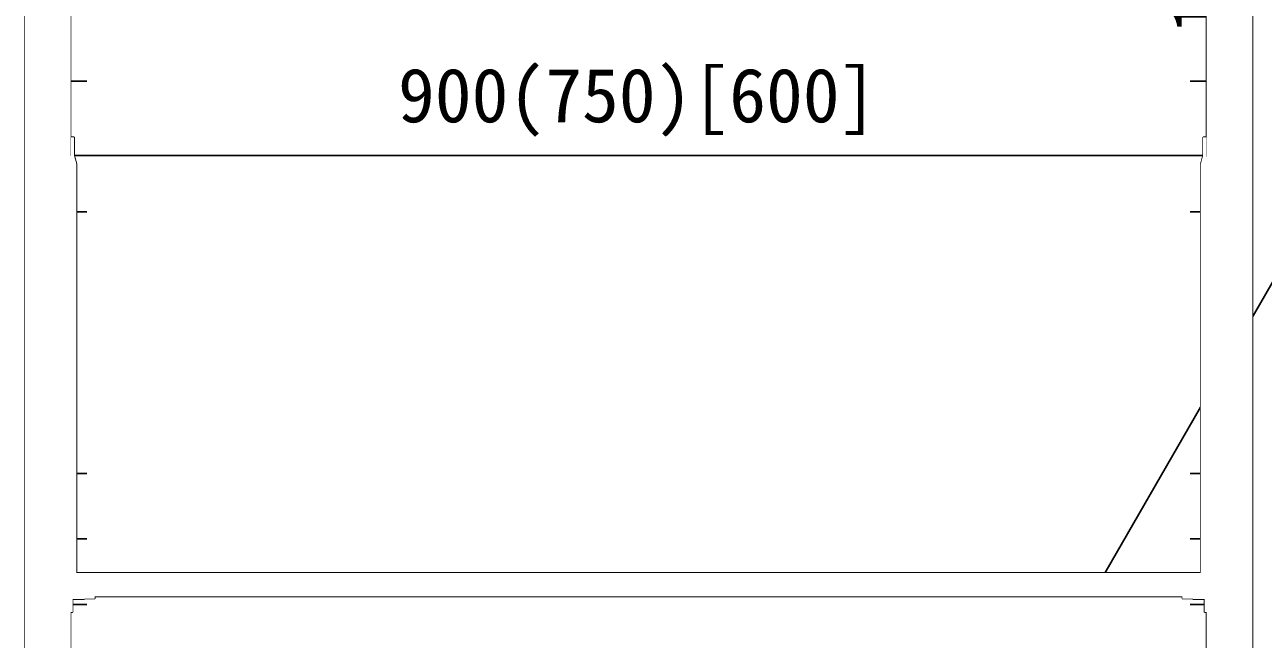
# Model space of a CAD drawing. Units: millimetres, scale not verified. Extents: x -4205 to 4205, y -2975 to 2975.
# Drawn here: x -3282 to -2335, y -682 to -212 of the extents above; entities that cross this region are included whole.
import ezdxf
from ezdxf.enums import TextEntityAlignment as Align

# ---------------------------------------------------------------- set-up
doc = ezdxf.new("R2010")
doc.units = ezdxf.units.MM
doc.header["$LTSCALE"] = 20
for name, color, linetype in [('0-0', 7, 'Continuous'), ('0-1', 3, 'Continuous'), ('0-2', 7, 'Continuous')]:
    doc.layers.add(name, color=color, linetype=linetype)
doc.styles.add('ＭＳ ゴシック', font='')
doc.styles.get('ＭＳ ゴシック').set_extended_font_data('MS Gothic')

msp = doc.modelspace()

# ---------------------------------------------------------------- linework, layer by layer
at = {"layer": '0-0'}
for p, q in [((-3259.52, -255.63), (-3234.52, -255.63)), ((-2390.52, -255.63), (-2365.52, -255.63)), ((-3259.52, -355.63), (-3234.52, -355.63)), ((-2390.52, -355.63), (-2365.52, -355.63)), ((-3259.52, -555.65), (-3234.52, -555.65)), ((-2390.52, -555.65), (-2365.52, -555.65)), ((-3259.52, -605.66), (-3234.52, -605.66)), ((-2390.52, -605.66), (-2365.52, -605.66)), ((-3259.52, -655.66), (-3234.52, -655.66)), ((-2390.52, -655.66), (-2365.52, -655.66))]:
    msp.add_line(p, q, dxfattribs=at)
for points in [[(-3282.02, 244.4), (-3281.02, 244.4), (-3281.02, -1755.6), (-3282.02, -1755.6)], [(-3281.02, 244.4), (-3248.02, 244.4), (-3248.02, -1755.6), (-3281.02, -1755.6)], [(-3248.02, 244.4), (-3247.02, 244.4), (-3247.02, -1755.6), (-3248.02, -1755.6)], [(-2378.02, 244.4), (-2377.02, 244.4), (-2377.02, -1755.6), (-2378.02, -1755.6)], [(-2377.02, 244.4), (-2344.02, 244.4), (-2344.02, -1755.6), (-2377.02, -1755.6)], [(-2344.02, 244.4), (-2343.02, 244.4), (-2343.02, -1755.6), (-2344.02, -1755.6)], [(-3264.52, -309.6), (-3267.35, -308.42), (-3268.52, -305.6), (-3267.35, -302.77), (-3264.52, -301.6), (-3261.7, -302.77), (-3260.52, -305.6), (-3261.7, -308.42)], [(-3246.77, -298.52), (-3244.27, -298.52), (-3244.27, -312.76), (-3242.52, -319.07), (-3242.52, -631.6), (-3248.52, -631.6), (-3248.52, -319.07), (-3246.77, -312.76)], [(-2380.77, -298.52), (-2378.27, -298.52), (-2378.27, -312.76), (-2376.52, -319.07), (-2376.52, -631.6), (-2382.52, -631.6), (-2382.52, -319.07), (-2380.77, -312.76)], [(-2360.52, -309.6), (-2363.35, -308.42), (-2364.52, -305.6), (-2363.35, -302.77), (-2360.52, -301.6), (-2357.7, -302.77), (-2356.52, -305.6), (-2357.7, -308.42)], [(-3262.52, -631.6), (-2362.52, -631.6), (-2362.52, -649.6), (-3262.52, -649.6)], [(-3250.02, -637.6), (-3241.02, -637.6), (-3241.02, -649.6), (-3250.02, -649.6)], [(-2458.54, -637.19), (-2459.64, -638.29), (-2459.23, -636.79)], [(-2384.02, -637.6), (-2375.02, -637.6), (-2375.02, -649.6), (-2384.02, -649.6)], [(-3254.52, -649.6), (-3236.52, -649.6), (-3236.52, -651.6), (-3254.52, -651.6)], [(-3228.52, -649.6), (-3247.02, -649.6), (-3247.02, -661.6), (-3245.42, -661.6), (-3245.42, -651.2), (-3228.52, -651.2)], [(-2396.52, -649.6), (-2378.02, -649.6), (-2378.02, -661.6), (-2379.62, -661.6), (-2379.62, -651.2), (-2396.52, -651.2)], [(-2388.52, -649.6), (-2370.52, -649.6), (-2370.52, -651.6), (-2388.52, -651.6)]]:
    msp.add_lwpolyline(points, close=True, dxfattribs=at)
for points in [[(-2085.11, -403.24), (-2323.93, -403.24), (-2459.64, -638.29)], [(-3248.52, -631.6), (-3248.52, -643.6), (-3242.52, -643.6), (-3242.52, -631.6)], [(-2382.52, -631.6), (-2382.52, -643.6), (-2376.52, -643.6), (-2376.52, -631.6)]]:
    msp.add_lwpolyline(points, dxfattribs=at)
at = {"layer": '0-0', "color": 5}
msp.add_solid([(-2458.54, -637.19), (-2459.64, -638.29), (-2459.23, -636.79)], dxfattribs=at)
at = {"layer": '0-1'}
for p, q in [((-2362.52, -213.35), (-2362.52, -312.34)), ((-3262.52, -231.35), (-3262.52, -312.34)), ((-2382.52, -312.34), (-3242.52, -312.34))]:
    msp.add_line(p, q, dxfattribs=at)
at = {"layer": '0-2', "color": 3}
for p, q in [((-3252.52, -312.34), (-3242.52, -312.34)), ((-2372.52, -312.34), (-2382.52, -312.34))]:
    msp.add_line(p, q, dxfattribs=at)
at = {"layer": '0-2'}
for points in [[(-3257.52, -312.34), (-3257.62, -311.37), (-3257.9, -310.43), (-3258.37, -309.56), (-3258.99, -308.81), (-3259.75, -308.18), (-3260.61, -307.72), (-3261.55, -307.44), (-3262.52, -307.34), (-3263.5, -307.44), (-3264.44, -307.72), (-3265.3, -308.18), (-3266.06, -308.81), (-3266.68, -309.56), (-3267.14, -310.43), (-3267.43, -311.37), (-3267.52, -312.34), (-3267.43, -313.32), (-3267.14, -314.25), (-3266.68, -315.12), (-3266.06, -315.88), (-3265.3, -316.5), (-3264.44, -316.96), (-3263.5, -317.24), (-3262.52, -317.34), (-3261.55, -317.24), (-3260.61, -316.96), (-3259.75, -316.5), (-3258.99, -315.88), (-3258.37, -315.12), (-3257.9, -314.25), (-3257.62, -313.32)], [(-2367.52, -312.34), (-2367.43, -313.32), (-2367.14, -314.25), (-2366.68, -315.12), (-2366.06, -315.88), (-2365.3, -316.5), (-2364.44, -316.96), (-2363.5, -317.24), (-2362.52, -317.34), (-2361.55, -317.24), (-2360.61, -316.96), (-2359.75, -316.5), (-2358.99, -315.88), (-2358.37, -315.12), (-2357.9, -314.25), (-2357.62, -313.32), (-2357.52, -312.34), (-2357.62, -311.37), (-2357.9, -310.43), (-2358.37, -309.56), (-2358.99, -308.81), (-2359.75, -308.18), (-2360.61, -307.72), (-2361.55, -307.44), (-2362.52, -307.34), (-2363.5, -307.44), (-2364.44, -307.72), (-2365.3, -308.18), (-2366.06, -308.81), (-2366.68, -309.56), (-2367.14, -310.43), (-2367.43, -311.37)]]:
    msp.add_lwpolyline(points, close=True, dxfattribs=at)

# ---------------------------------------------------------------- texts
at = {"layer": '0-1', "color": 7, "style": 'ＭＳ ゴシック'}
msp.add_text('18', height=41.38, rotation=90, dxfattribs=at).set_placement((-2350.73, -219.38), align=Align.BOTTOM_LEFT)
msp.add_text('900(750)[600]', height=41.38, dxfattribs=at).set_placement((-2996.53, -299.47), align=Align.BOTTOM_LEFT)

# ---------------------------------------------------------------- next in the draw order: wipeouts: each hides what was drawn before it
for points in [[(-3282.02, -1755.6), (-3281.02, 244.4), (-3281.02, -1755.6), (-3281.02, -1755.6)], [(-2378.02, -1755.6), (-2377.02, 244.4), (-2377.02, -1755.6), (-2377.02, -1755.6)]]:
    msp.add_wipeout(points)

# ---------------------------------------------------------------- next in the draw order: wipeouts: each hides what was drawn before it
for points in [[(-3282.02, 244.4), (-3281.02, 244.4), (-3282.02, -1755.6), (-3282.02, -1755.6)], [(-2378.02, 244.4), (-2377.02, 244.4), (-2378.02, -1755.6), (-2378.02, -1755.6)]]:
    msp.add_wipeout(points)

# ---------------------------------------------------------------- next in the draw order: wipeouts: each hides what was drawn before it
for points in [[(-3281.02, -1755.6), (-3248.02, 244.4), (-3248.02, -1755.6), (-3248.02, -1755.6)], [(-2377.02, -1755.6), (-2344.02, 244.4), (-2344.02, -1755.6), (-2344.02, -1755.6)]]:
    msp.add_wipeout(points)

# ---------------------------------------------------------------- next in the draw order: wipeouts: each hides what was drawn before it
for points in [[(-3281.02, 244.4), (-3248.02, 244.4), (-3281.02, -1755.6), (-3281.02, -1755.6)], [(-2377.02, 244.4), (-2344.02, 244.4), (-2377.02, -1755.6), (-2377.02, -1755.6)]]:
    msp.add_wipeout(points)

# ---------------------------------------------------------------- next in the draw order: wipeouts: each hides what was drawn before it
for points in [[(-3248.02, -1755.6), (-3247.02, 244.4), (-3247.02, -1755.6), (-3247.02, -1755.6)], [(-2344.02, -1755.6), (-2343.02, 244.4), (-2343.02, -1755.6), (-2343.02, -1755.6)], [(-3261.7, -302.77), (-3260.52, -305.6), (-3261.7, -308.42), (-3261.7, -308.42)], [(-2357.7, -302.77), (-2356.52, -305.6), (-2357.7, -308.42), (-2357.7, -308.42)], [(-2379.62, -661.6), (-2378.02, -649.6), (-2378.02, -661.6), (-2378.02, -661.6)]]:
    msp.add_wipeout(points)

# ---------------------------------------------------------------- next in the draw order: wipeouts: each hides what was drawn before it
for points in [[(-3248.02, 244.4), (-3247.02, 244.4), (-3248.02, -1755.6), (-3248.02, -1755.6)], [(-2344.02, 244.4), (-2343.02, 244.4), (-2344.02, -1755.6), (-2344.02, -1755.6)], [(-3264.52, -309.6), (-3261.7, -302.77), (-3261.7, -308.42), (-3261.7, -308.42)], [(-2360.52, -309.6), (-2357.7, -302.77), (-2357.7, -308.42), (-2357.7, -308.42)], [(-2379.62, -651.2), (-2378.02, -649.6), (-2379.62, -661.6), (-2379.62, -661.6)]]:
    msp.add_wipeout(points)

# ---------------------------------------------------------------- next in the draw order: wipeouts: each hides what was drawn before it
for points in [[(-3264.52, -309.6), (-3261.7, -308.42), (-3261.7, -308.42), (-3261.7, -308.42)], [(-2360.52, -309.6), (-2357.7, -308.42), (-2357.7, -308.42), (-2357.7, -308.42)], [(-2396.52, -651.2), (-2378.02, -649.6), (-2379.62, -651.2), (-2379.62, -651.2)]]:
    msp.add_wipeout(points)

# ---------------------------------------------------------------- next in the draw order: wipeouts: each hides what was drawn before it
for points in [[(-3264.52, -301.6), (-3261.7, -302.77), (-3264.52, -309.6), (-3264.52, -309.6)], [(-2360.52, -301.6), (-2357.7, -302.77), (-2360.52, -309.6), (-2360.52, -309.6)], [(-2396.52, -649.6), (-2378.02, -649.6), (-2396.52, -651.2), (-2396.52, -651.2)]]:
    msp.add_wipeout(points)

# ---------------------------------------------------------------- next in the draw order: linework, layer by layer
at = {"layer": '0-0'}
msp.add_solid([(-2396.52, -649.6), (-2378.02, -649.6), (-2378.02, -649.6)], dxfattribs=at)

# ---------------------------------------------------------------- next in the draw order: wipeouts: each hides what was drawn before it
for points in [[(-3267.35, -308.42), (-3264.52, -301.6), (-3264.52, -309.6), (-3264.52, -309.6)], [(-2363.35, -308.42), (-2360.52, -301.6), (-2360.52, -309.6), (-2360.52, -309.6)]]:
    msp.add_wipeout(points)

# ---------------------------------------------------------------- next in the draw order: wipeouts: each hides what was drawn before it
for points in [[(-3267.35, -302.77), (-3264.52, -301.6), (-3267.35, -308.42), (-3267.35, -308.42)], [(-2363.35, -302.77), (-2360.52, -301.6), (-2363.35, -308.42), (-2363.35, -308.42)], [(-3262.52, -649.6), (-2362.52, -631.6), (-2362.52, -649.6), (-2362.52, -649.6)]]:
    msp.add_wipeout(points)

# ---------------------------------------------------------------- next in the draw order: wipeouts: each hides what was drawn before it
for points in [[(-3268.52, -305.6), (-3267.35, -302.77), (-3267.35, -308.42), (-3267.35, -308.42)], [(-2364.52, -305.6), (-2363.35, -302.77), (-2363.35, -308.42), (-2363.35, -308.42)], [(-3262.52, -631.6), (-2362.52, -631.6), (-3262.52, -649.6), (-3262.52, -649.6)]]:
    msp.add_wipeout(points)

# ---------------------------------------------------------------- next in the draw order: linework, layer by layer
for points in [[(-3262.52, -631.6), (-2362.52, -631.6), (-2362.52, -631.6)], [(-3228.52, -649.6), (-3228.52, -651.2), (-3228.52, -651.2)]]:
    msp.add_solid(points, dxfattribs=at)

# ---------------------------------------------------------------- next in the draw order: wipeouts: each hides what was drawn before it
msp.add_wipeout([(-2388.52, -651.6), (-2370.52, -649.6), (-2370.52, -651.6), (-2370.52, -651.6)])

# ---------------------------------------------------------------- next in the draw order: wipeouts: each hides what was drawn before it
for points in [[(-3244.27, -312.76), (-3242.52, -319.07), (-3242.52, -631.6), (-3242.52, -631.6)], [(-2378.27, -312.76), (-2376.52, -319.07), (-2376.52, -631.6), (-2376.52, -631.6)], [(-3245.42, -651.2), (-3228.52, -651.2), (-3228.52, -649.6), (-3228.52, -649.6)], [(-2388.52, -649.6), (-2370.52, -649.6), (-2388.52, -651.6), (-2388.52, -651.6)]]:
    msp.add_wipeout(points)

# ---------------------------------------------------------------- next in the draw order: linework, layer by layer
msp.add_solid([(-2388.52, -649.6), (-2370.52, -649.6), (-2370.52, -649.6)], dxfattribs=at)

# ---------------------------------------------------------------- next in the draw order: wipeouts: each hides what was drawn before it
for points in [[(-3246.77, -312.76), (-3244.27, -312.76), (-3242.52, -631.6), (-3242.52, -631.6)], [(-2380.77, -312.76), (-2378.27, -312.76), (-2376.52, -631.6), (-2376.52, -631.6)], [(-3247.02, -649.6), (-3245.42, -651.2), (-3228.52, -649.6), (-3228.52, -649.6)]]:
    msp.add_wipeout(points)

# ---------------------------------------------------------------- next in the draw order: wipeouts: each hides what was drawn before it
for points in [[(-3246.77, -312.76), (-3244.27, -298.52), (-3244.27, -312.76), (-3244.27, -312.76)], [(-2380.77, -312.76), (-2378.27, -298.52), (-2378.27, -312.76), (-2378.27, -312.76)], [(-3247.02, -661.6), (-3245.42, -661.6), (-3245.42, -651.2), (-3245.42, -651.2)]]:
    msp.add_wipeout(points)

# ---------------------------------------------------------------- next in the draw order: wipeouts: each hides what was drawn before it
for points in [[(-3246.77, -298.52), (-3244.27, -298.52), (-3246.77, -312.76), (-3246.77, -312.76)], [(-2380.77, -298.52), (-2378.27, -298.52), (-2380.77, -312.76), (-2380.77, -312.76)], [(-3247.02, -649.6), (-3247.02, -661.6), (-3245.42, -651.2), (-3245.42, -651.2)]]:
    msp.add_wipeout(points)

# ---------------------------------------------------------------- next in the draw order: linework, layer by layer
for points in [[(-3246.77, -298.52), (-3246.77, -312.76), (-3246.77, -312.76)], [(-2380.77, -298.52), (-2380.77, -312.76), (-2380.77, -312.76)]]:
    msp.add_solid(points, dxfattribs=at)

# ---------------------------------------------------------------- next in the draw order: wipeouts: each hides what was drawn before it
msp.add_wipeout([(-3254.52, -651.6), (-3236.52, -649.6), (-3236.52, -651.6), (-3236.52, -651.6)])

# ---------------------------------------------------------------- next in the draw order: wipeouts: each hides what was drawn before it
for points in [[(-3248.52, -631.6), (-3246.77, -312.76), (-3242.52, -631.6), (-3242.52, -631.6)], [(-2382.52, -631.6), (-2380.77, -312.76), (-2376.52, -631.6), (-2376.52, -631.6)], [(-3254.52, -649.6), (-3236.52, -649.6), (-3254.52, -651.6), (-3254.52, -651.6)]]:
    msp.add_wipeout(points)

# ---------------------------------------------------------------- next in the draw order: linework, layer by layer
msp.add_solid([(-3254.52, -649.6), (-3236.52, -649.6), (-3236.52, -649.6)], dxfattribs=at)

# ---------------------------------------------------------------- next in the draw order: wipeouts: each hides what was drawn before it
for points in [[(-3248.52, -319.07), (-3246.77, -312.76), (-3248.52, -631.6), (-3248.52, -631.6)], [(-2382.52, -319.07), (-2380.77, -312.76), (-2382.52, -631.6), (-2382.52, -631.6)]]:
    msp.add_wipeout(points)

doc.saveas('drawing.dxf')
